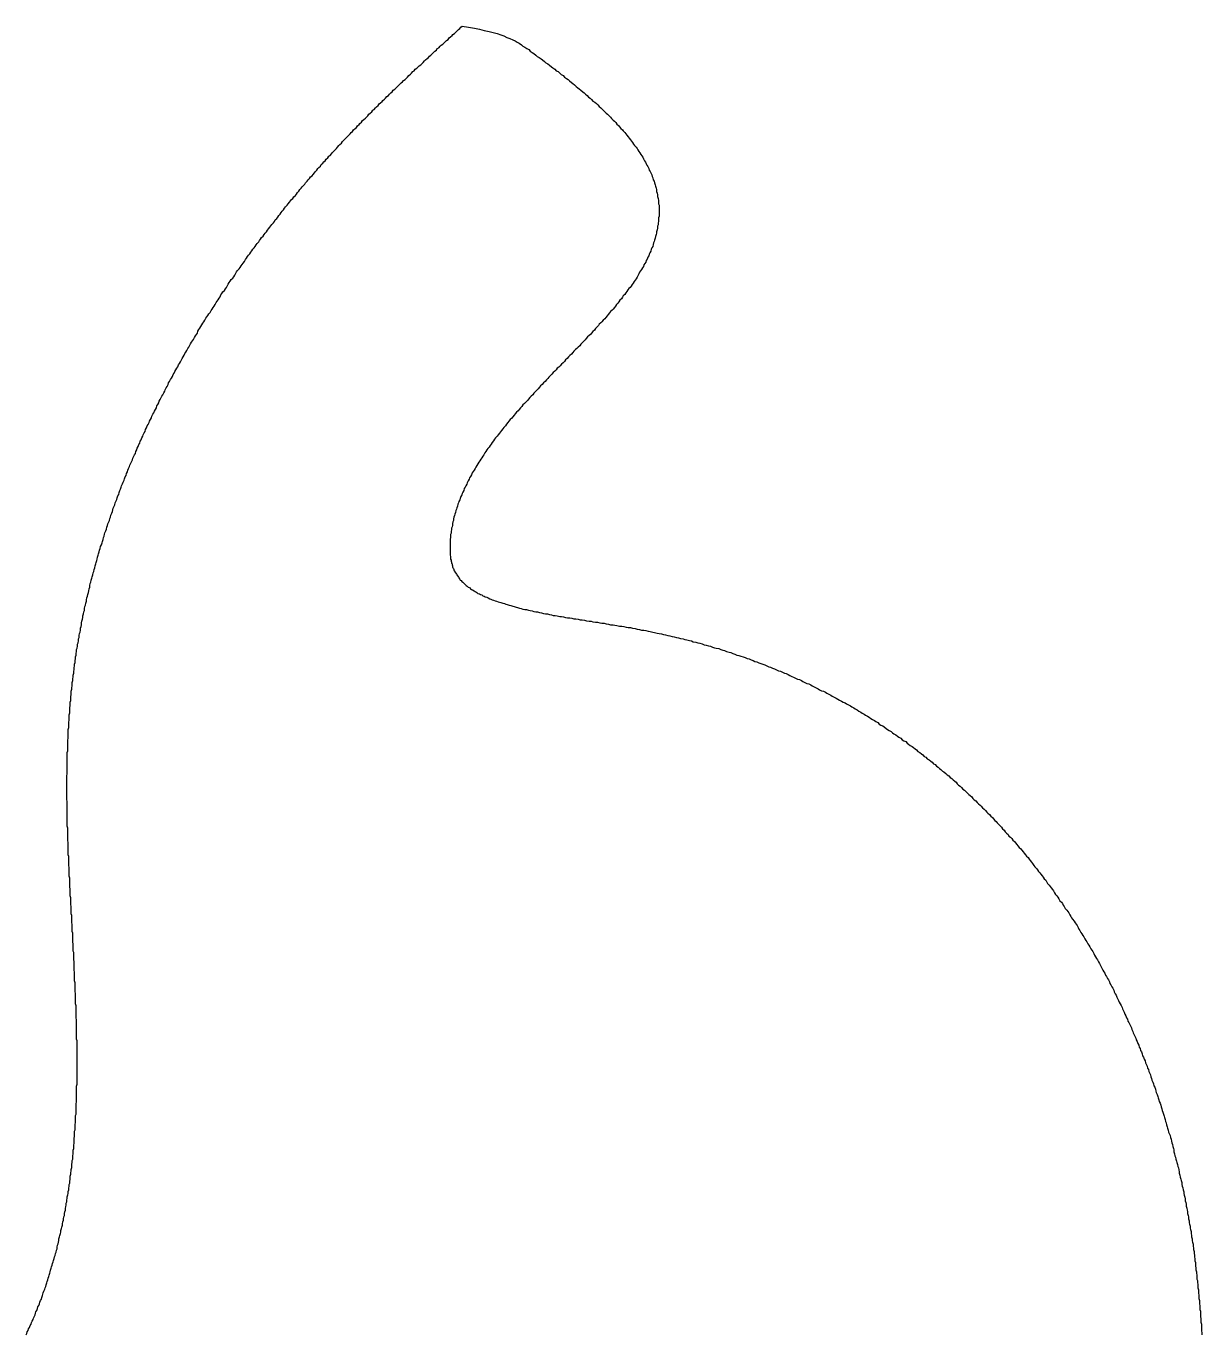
# Model space of a CAD drawing. Header units: millimetres. Extents: x 289 to 9778, y -894 to 6380.
# Drawn here: x 7159.92 to 7183.94, y 491.31 to 518.05 of the extents above; entities that cross this region are included whole.
import ezdxf

# ---------------------------------------------------------------- set-up
doc = ezdxf.new("R2010")
doc.units = ezdxf.units.MM

msp = doc.modelspace()

# ---------------------------------------------------------------- linework, layer by layer
msp.add_polyline3d([(7159.92, 491.308, 0), (7159.93, 491.338, 0), (7159.94, 491.368, 0), (7159.96, 491.398, 0), (7159.97, 491.428, 0), (7159.99, 491.458, 0), (7160, 491.498, 0), (7160.02, 491.528, 0), (7160.03, 491.558, 0), (7160.04, 491.588, 0), (7160.06, 491.618, 0), (7160.07, 491.648, 0), (7160.09, 491.688, 0), (7160.1, 491.718, 0), (7160.11, 491.748, 0), (7160.12, 491.778, 0), (7160.14, 491.808, 0), (7160.15, 491.848, 0), (7160.16, 491.878, 0), (7160.18, 491.908, 0), (7160.19, 491.938, 0), (7160.2, 491.978, 0), (7160.21, 492.008, 0), (7160.23, 492.038, 0), (7160.24, 492.068, 0), (7160.25, 492.108, 0), (7160.26, 492.138, 0), (7160.27, 492.168, 0), (7160.28, 492.198, 0), (7160.3, 492.238, 0), (7160.31, 492.268, 0), (7160.32, 492.298, 0), (7160.33, 492.328, 0), (7160.34, 492.368, 0), (7160.35, 492.398, 0), (7160.36, 492.428, 0), (7160.37, 492.468, 0), (7160.38, 492.498, 0), (7160.39, 492.528, 0), (7160.4, 492.568, 0), (7160.41, 492.598, 0), (7160.42, 492.628, 0), (7160.43, 492.668, 0), (7160.44, 492.698, 0), (7160.45, 492.728, 0), (7160.46, 492.768, 0), (7160.47, 492.798, 0), (7160.48, 492.828, 0), (7160.49, 492.868, 0), (7160.5, 492.898, 0), (7160.51, 492.928, 0), (7160.52, 492.968, 0), (7160.53, 492.998, 0), (7160.54, 493.038, 0), (7160.55, 493.068, 0), (7160.55, 493.098, 0), (7160.56, 493.138, 0), (7160.57, 493.168, 0), (7160.58, 493.198, 0), (7160.59, 493.238, 0), (7160.59, 493.268, 0), (7160.6, 493.308, 0), (7160.61, 493.338, 0), (7160.62, 493.378, 0), (7160.63, 493.408, 0), (7160.63, 493.438, 0), (7160.64, 493.478, 0), (7160.65, 493.508, 0), (7160.66, 493.548, 0), (7160.66, 493.578, 0), (7160.67, 493.618, 0), (7160.68, 493.648, 0), (7160.68, 493.678, 0), (7160.69, 493.718, 0), (7160.7, 493.748, 0), (7160.7, 493.788, 0), (7160.71, 493.818, 0), (7160.72, 493.858, 0), (7160.72, 493.888, 0), (7160.73, 493.928, 0), (7160.74, 493.958, 0), (7160.74, 493.998, 0), (7160.75, 494.028, 0), (7160.75, 494.058, 0), (7160.76, 494.098, 0), (7160.76, 494.128, 0), (7160.77, 494.168, 0), (7160.78, 494.198, 0), (7160.78, 494.238, 0), (7160.79, 494.268, 0), (7160.79, 494.308, 0), (7160.8, 494.338, 0), (7160.8, 494.378, 0), (7160.81, 494.408, 0), (7160.81, 494.448, 0), (7160.82, 494.478, 0), (7160.82, 494.518, 0), (7160.82, 494.548, 0), (7160.83, 494.588, 0), (7160.83, 494.618, 0), (7160.84, 494.658, 0), (7160.84, 494.688, 0), (7160.85, 494.728, 0), (7160.85, 494.758, 0), (7160.85, 494.798, 0), (7160.86, 494.828, 0), (7160.86, 494.868, 0), (7160.87, 494.898, 0), (7160.87, 494.938, 0), (7160.87, 494.968, 0), (7160.88, 495.008, 0), (7160.88, 495.038, 0), (7160.88, 495.078, 0), (7160.89, 495.118, 0), (7160.89, 495.148, 0), (7160.89, 495.188, 0), (7160.9, 495.218, 0), (7160.9, 495.258, 0), (7160.9, 495.288, 0), (7160.9, 495.328, 0), (7160.91, 495.358, 0), (7160.91, 495.398, 0), (7160.91, 495.428, 0), (7160.91, 495.468, 0), (7160.92, 495.498, 0), (7160.92, 495.538, 0), (7160.92, 495.568, 0), (7160.92, 495.608, 0), (7160.93, 495.648, 0), (7160.93, 495.678, 0), (7160.93, 495.718, 0), (7160.93, 495.748, 0), (7160.93, 495.788, 0), (7160.94, 495.818, 0), (7160.94, 495.858, 0), (7160.94, 495.888, 0), (7160.94, 495.928, 0), (7160.94, 495.958, 0), (7160.94, 495.998, 0), (7160.94, 496.028, 0), (7160.95, 496.068, 0), (7160.95, 496.108, 0), (7160.95, 496.138, 0), (7160.95, 496.178, 0), (7160.95, 496.208, 0), (7160.95, 496.248, 0), (7160.95, 496.278, 0), (7160.95, 496.318, 0), (7160.95, 496.348, 0), (7160.95, 496.388, 0), (7160.96, 496.428, 0), (7160.96, 496.458, 0), (7160.96, 496.498, 0), (7160.96, 496.528, 0), (7160.96, 496.568, 0), (7160.96, 496.598, 0), (7160.96, 496.638, 0), (7160.96, 496.668, 0), (7160.96, 496.708, 0), (7160.96, 496.748, 0), (7160.96, 496.778, 0), (7160.96, 496.818, 0), (7160.96, 496.848, 0), (7160.96, 496.888, 0), (7160.96, 496.918, 0), (7160.96, 496.958, 0), (7160.96, 496.998, 0), (7160.96, 497.028, 0), (7160.96, 497.068, 0), (7160.96, 497.098, 0), (7160.96, 497.138, 0), (7160.96, 497.168, 0), (7160.96, 497.208, 0), (7160.96, 497.248, 0), (7160.96, 497.278, 0), (7160.96, 497.318, 0), (7160.95, 497.348, 0), (7160.95, 497.388, 0), (7160.95, 497.418, 0), (7160.95, 497.458, 0), (7160.95, 497.498, 0), (7160.95, 497.528, 0), (7160.95, 497.568, 0), (7160.95, 497.598, 0), (7160.95, 497.638, 0), (7160.95, 497.678, 0), (7160.95, 497.708, 0), (7160.95, 497.748, 0), (7160.94, 497.778, 0), (7160.94, 497.818, 0), (7160.94, 497.858, 0), (7160.94, 497.888, 0), (7160.94, 497.928, 0), (7160.94, 497.958, 0), (7160.94, 497.998, 0), (7160.94, 498.028, 0), (7160.93, 498.068, 0), (7160.93, 498.108, 0), (7160.93, 498.138, 0), (7160.93, 498.178, 0), (7160.93, 498.208, 0), (7160.93, 498.248, 0), (7160.93, 498.288, 0), (7160.92, 498.318, 0), (7160.92, 498.358, 0), (7160.92, 498.388, 0), (7160.92, 498.428, 0), (7160.92, 498.468, 0), (7160.92, 498.498, 0), (7160.91, 498.538, 0), (7160.91, 498.578, 0), (7160.91, 498.608, 0), (7160.91, 498.648, 0), (7160.91, 498.678, 0), (7160.91, 498.718, 0), (7160.9, 498.758, 0), (7160.9, 498.788, 0), (7160.9, 498.828, 0), (7160.9, 498.858, 0), (7160.9, 498.898, 0), (7160.9, 498.938, 0), (7160.89, 498.968, 0), (7160.89, 499.008, 0), (7160.89, 499.038, 0), (7160.89, 499.078, 0), (7160.89, 499.118, 0), (7160.88, 499.148, 0), (7160.88, 499.188, 0), (7160.88, 499.228, 0), (7160.88, 499.258, 0), (7160.88, 499.298, 0), (7160.87, 499.328, 0), (7160.87, 499.368, 0), (7160.87, 499.408, 0), (7160.87, 499.438, 0), (7160.87, 499.478, 0), (7160.87, 499.518, 0), (7160.86, 499.548, 0), (7160.86, 499.588, 0), (7160.86, 499.618, 0), (7160.86, 499.658, 0), (7160.86, 499.698, 0), (7160.85, 499.728, 0), (7160.85, 499.768, 0), (7160.85, 499.808, 0), (7160.85, 499.838, 0), (7160.85, 499.878, 0), (7160.84, 499.908, 0), (7160.84, 499.948, 0), (7160.84, 499.988, 0), (7160.84, 500.018, 0), (7160.84, 500.058, 0), (7160.83, 500.098, 0), (7160.83, 500.128, 0), (7160.83, 500.168, 0), (7160.83, 500.208, 0), (7160.83, 500.238, 0), (7160.82, 500.278, 0), (7160.82, 500.308, 0), (7160.82, 500.348, 0), (7160.82, 500.388, 0), (7160.82, 500.418, 0), (7160.81, 500.458, 0), (7160.81, 500.498, 0), (7160.81, 500.528, 0), (7160.81, 500.568, 0), (7160.81, 500.608, 0), (7160.81, 500.638, 0), (7160.8, 500.678, 0), (7160.8, 500.718, 0), (7160.8, 500.748, 0), (7160.8, 500.788, 0), (7160.8, 500.818, 0), (7160.8, 500.858, 0), (7160.79, 500.898, 0), (7160.79, 500.928, 0), (7160.79, 500.968, 0), (7160.79, 501.008, 0), (7160.79, 501.038, 0), (7160.79, 501.078, 0), (7160.78, 501.118, 0), (7160.78, 501.148, 0), (7160.78, 501.188, 0), (7160.78, 501.228, 0), (7160.78, 501.258, 0), (7160.78, 501.298, 0), (7160.78, 501.338, 0), (7160.78, 501.368, 0), (7160.77, 501.408, 0), (7160.77, 501.448, 0), (7160.77, 501.478, 0), (7160.77, 501.518, 0), (7160.77, 501.558, 0), (7160.77, 501.588, 0), (7160.77, 501.628, 0), (7160.77, 501.658, 0), (7160.76, 501.698, 0), (7160.76, 501.738, 0), (7160.76, 501.768, 0), (7160.76, 501.808, 0), (7160.76, 501.848, 0), (7160.76, 501.878, 0), (7160.76, 501.918, 0), (7160.76, 501.958, 0), (7160.76, 501.988, 0), (7160.76, 502.028, 0), (7160.76, 502.068, 0), (7160.76, 502.098, 0), (7160.76, 502.138, 0), (7160.76, 502.178, 0), (7160.76, 502.208, 0), (7160.75, 502.248, 0), (7160.75, 502.288, 0), (7160.75, 502.318, 0), (7160.75, 502.358, 0), (7160.75, 502.398, 0), (7160.75, 502.428, 0), (7160.75, 502.468, 0), (7160.75, 502.508, 0), (7160.75, 502.538, 0), (7160.75, 502.578, 0), (7160.75, 502.618, 0), (7160.75, 502.648, 0), (7160.75, 502.688, 0), (7160.75, 502.728, 0), (7160.76, 502.768, 0), (7160.76, 502.798, 0), (7160.76, 502.838, 0), (7160.76, 502.878, 0), (7160.76, 502.908, 0), (7160.76, 502.948, 0), (7160.76, 502.988, 0), (7160.76, 503.018, 0), (7160.76, 503.058, 0), (7160.76, 503.098, 0), (7160.76, 503.128, 0), (7160.76, 503.168, 0), (7160.76, 503.208, 0), (7160.77, 503.238, 0), (7160.77, 503.278, 0), (7160.77, 503.318, 0), (7160.77, 503.348, 0), (7160.77, 503.388, 0), (7160.77, 503.428, 0), (7160.77, 503.458, 0), (7160.78, 503.498, 0), (7160.78, 503.538, 0), (7160.78, 503.568, 0), (7160.78, 503.608, 0), (7160.78, 503.648, 0), (7160.78, 503.678, 0), (7160.79, 503.718, 0), (7160.79, 503.758, 0), (7160.79, 503.798, 0), (7160.79, 503.828, 0), (7160.8, 503.868, 0), (7160.8, 503.908, 0), (7160.8, 503.938, 0), (7160.8, 503.978, 0), (7160.81, 504.018, 0), (7160.81, 504.048, 0), (7160.81, 504.088, 0), (7160.81, 504.128, 0), (7160.82, 504.158, 0), (7160.82, 504.198, 0), (7160.82, 504.238, 0), (7160.83, 504.268, 0), (7160.83, 504.308, 0), (7160.83, 504.348, 0), (7160.84, 504.388, 0), (7160.84, 504.418, 0), (7160.84, 504.458, 0), (7160.85, 504.498, 0), (7160.85, 504.528, 0), (7160.86, 504.568, 0), (7160.86, 504.608, 0), (7160.86, 504.638, 0), (7160.87, 504.678, 0), (7160.87, 504.718, 0), (7160.88, 504.748, 0), (7160.88, 504.788, 0), (7160.89, 504.828, 0), (7160.89, 504.868, 0), (7160.9, 504.898, 0), (7160.9, 504.938, 0), (7160.91, 504.978, 0), (7160.91, 505.008, 0), (7160.92, 505.048, 0), (7160.92, 505.088, 0), (7160.93, 505.118, 0), (7160.93, 505.158, 0), (7160.94, 505.198, 0), (7160.94, 505.228, 0), (7160.95, 505.268, 0), (7160.95, 505.308, 0), (7160.96, 505.338, 0), (7160.97, 505.378, 0), (7160.97, 505.418, 0), (7160.98, 505.448, 0), (7160.99, 505.488, 0), (7160.99, 505.528, 0), (7161, 505.558, 0), (7161, 505.598, 0), (7161.01, 505.638, 0), (7161.02, 505.668, 0), (7161.03, 505.708, 0), (7161.03, 505.748, 0), (7161.04, 505.778, 0), (7161.05, 505.818, 0), (7161.05, 505.858, 0), (7161.06, 505.888, 0), (7161.07, 505.928, 0), (7161.08, 505.968, 0), (7161.08, 505.998, 0), (7161.09, 506.038, 0), (7161.1, 506.078, 0), (7161.11, 506.108, 0), (7161.11, 506.148, 0), (7161.12, 506.188, 0), (7161.13, 506.218, 0), (7161.14, 506.258, 0), (7161.15, 506.298, 0), (7161.15, 506.328, 0), (7161.16, 506.368, 0), (7161.17, 506.398, 0), (7161.18, 506.438, 0), (7161.19, 506.478, 0), (7161.2, 506.508, 0), (7161.21, 506.548, 0), (7161.22, 506.588, 0), (7161.22, 506.618, 0), (7161.23, 506.658, 0), (7161.24, 506.688, 0), (7161.25, 506.728, 0), (7161.26, 506.768, 0), (7161.27, 506.798, 0), (7161.28, 506.838, 0), (7161.29, 506.878, 0), (7161.3, 506.908, 0), (7161.31, 506.948, 0), (7161.32, 506.978, 0), (7161.33, 507.018, 0), (7161.34, 507.058, 0), (7161.35, 507.088, 0), (7161.36, 507.128, 0), (7161.37, 507.158, 0), (7161.38, 507.198, 0), (7161.39, 507.238, 0), (7161.4, 507.268, 0), (7161.41, 507.308, 0), (7161.42, 507.338, 0), (7161.43, 507.378, 0), (7161.44, 507.418, 0), (7161.46, 507.448, 0), (7161.47, 507.488, 0), (7161.48, 507.518, 0), (7161.49, 507.558, 0), (7161.5, 507.598, 0), (7161.51, 507.628, 0), (7161.52, 507.668, 0), (7161.53, 507.698, 0), (7161.55, 507.738, 0), (7161.56, 507.768, 0), (7161.57, 507.808, 0), (7161.58, 507.848, 0), (7161.59, 507.878, 0), (7161.61, 507.918, 0), (7161.62, 507.948, 0), (7161.63, 507.988, 0), (7161.64, 508.018, 0), (7161.65, 508.058, 0), (7161.67, 508.098, 0), (7161.68, 508.128, 0), (7161.69, 508.168, 0), (7161.7, 508.198, 0), (7161.72, 508.238, 0), (7161.73, 508.268, 0), (7161.74, 508.308, 0), (7161.75, 508.338, 0), (7161.77, 508.378, 0), (7161.78, 508.408, 0), (7161.79, 508.448, 0), (7161.81, 508.478, 0), (7161.82, 508.518, 0), (7161.83, 508.558, 0), (7161.85, 508.588, 0), (7161.86, 508.628, 0), (7161.87, 508.658, 0), (7161.89, 508.698, 0), (7161.9, 508.728, 0), (7161.92, 508.768, 0), (7161.93, 508.798, 0), (7161.94, 508.838, 0), (7161.96, 508.868, 0), (7161.97, 508.908, 0), (7161.99, 508.938, 0), (7162, 508.978, 0), (7162.01, 509.008, 0), (7162.03, 509.048, 0), (7162.04, 509.078, 0), (7162.06, 509.118, 0), (7162.07, 509.148, 0), (7162.09, 509.188, 0), (7162.1, 509.218, 0), (7162.12, 509.258, 0), (7162.13, 509.288, 0), (7162.15, 509.318, 0), (7162.16, 509.358, 0), (7162.18, 509.388, 0), (7162.19, 509.428, 0), (7162.21, 509.458, 0), (7162.22, 509.498, 0), (7162.24, 509.528, 0), (7162.25, 509.568, 0), (7162.27, 509.598, 0), (7162.28, 509.638, 0), (7162.3, 509.668, 0), (7162.31, 509.698, 0), (7162.33, 509.738, 0), (7162.35, 509.768, 0), (7162.36, 509.808, 0), (7162.38, 509.838, 0), (7162.39, 509.878, 0), (7162.41, 509.908, 0), (7162.43, 509.948, 0), (7162.44, 509.978, 0), (7162.46, 510.008, 0), (7162.48, 510.048, 0), (7162.49, 510.078, 0), (7162.51, 510.118, 0), (7162.53, 510.148, 0), (7162.54, 510.178, 0), (7162.56, 510.218, 0), (7162.58, 510.248, 0), (7162.59, 510.288, 0), (7162.61, 510.318, 0), (7162.63, 510.348, 0), (7162.64, 510.388, 0), (7162.66, 510.418, 0), (7162.68, 510.458, 0), (7162.69, 510.488, 0), (7162.71, 510.518, 0), (7162.73, 510.558, 0), (7162.75, 510.588, 0), (7162.76, 510.618, 0), (7162.78, 510.658, 0), (7162.8, 510.688, 0), (7162.82, 510.728, 0), (7162.83, 510.758, 0), (7162.85, 510.788, 0), (7162.87, 510.828, 0), (7162.89, 510.858, 0), (7162.91, 510.888, 0), (7162.92, 510.928, 0), (7162.94, 510.958, 0), (7162.96, 510.988, 0), (7162.98, 511.028, 0), (7163, 511.058, 0), (7163.02, 511.088, 0), (7163.03, 511.128, 0), (7163.05, 511.158, 0), (7163.07, 511.188, 0), (7163.09, 511.228, 0), (7163.11, 511.258, 0), (7163.13, 511.288, 0), (7163.15, 511.328, 0), (7163.16, 511.358, 0), (7163.18, 511.388, 0), (7163.2, 511.418, 0), (7163.22, 511.458, 0), (7163.24, 511.488, 0), (7163.26, 511.518, 0), (7163.28, 511.558, 0), (7163.3, 511.588, 0), (7163.32, 511.618, 0), (7163.34, 511.648, 0), (7163.36, 511.688, 0), (7163.38, 511.718, 0), (7163.4, 511.748, 0), (7163.42, 511.778, 0), (7163.43, 511.818, 0), (7163.45, 511.848, 0), (7163.47, 511.878, 0), (7163.49, 511.908, 0), (7163.51, 511.948, 0), (7163.53, 511.978, 0), (7163.55, 512.008, 0), (7163.57, 512.038, 0), (7163.59, 512.078, 0), (7163.61, 512.108, 0), (7163.63, 512.138, 0), (7163.65, 512.168, 0), (7163.68, 512.198, 0), (7163.7, 512.238, 0), (7163.72, 512.268, 0), (7163.74, 512.298, 0), (7163.76, 512.328, 0), (7163.78, 512.358, 0), (7163.8, 512.398, 0), (7163.82, 512.428, 0), (7163.84, 512.458, 0), (7163.86, 512.488, 0), (7163.88, 512.518, 0), (7163.9, 512.558, 0), (7163.92, 512.588, 0), (7163.94, 512.618, 0), (7163.97, 512.648, 0), (7163.99, 512.678, 0), (7164.01, 512.708, 0), (7164.03, 512.748, 0), (7164.05, 512.778, 0), (7164.07, 512.808, 0), (7164.09, 512.838, 0), (7164.11, 512.868, 0), (7164.14, 512.898, 0), (7164.16, 512.928, 0), (7164.18, 512.958, 0), (7164.2, 512.998, 0), (7164.22, 513.028, 0), (7164.24, 513.058, 0), (7164.27, 513.088, 0), (7164.29, 513.118, 0), (7164.31, 513.148, 0), (7164.33, 513.178, 0), (7164.35, 513.208, 0), (7164.38, 513.238, 0), (7164.4, 513.278, 0), (7164.42, 513.308, 0), (7164.44, 513.338, 0), (7164.46, 513.368, 0), (7164.49, 513.398, 0), (7164.51, 513.428, 0), (7164.53, 513.458, 0), (7164.55, 513.488, 0), (7164.58, 513.518, 0), (7164.6, 513.548, 0), (7164.62, 513.578, 0), (7164.64, 513.608, 0), (7164.67, 513.638, 0), (7164.69, 513.668, 0), (7164.71, 513.698, 0), (7164.73, 513.728, 0), (7164.76, 513.758, 0), (7164.78, 513.788, 0), (7164.8, 513.818, 0), (7164.83, 513.848, 0), (7164.85, 513.878, 0), (7164.87, 513.908, 0), (7164.9, 513.938, 0), (7164.92, 513.968, 0), (7164.94, 513.998, 0), (7164.97, 514.028, 0), (7164.99, 514.058, 0), (7165.01, 514.088, 0), (7165.04, 514.118, 0), (7165.06, 514.148, 0), (7165.08, 514.178, 0), (7165.11, 514.208, 0), (7165.13, 514.238, 0), (7165.15, 514.268, 0), (7165.18, 514.298, 0), (7165.2, 514.328, 0), (7165.22, 514.358, 0), (7165.25, 514.388, 0), (7165.27, 514.418, 0), (7165.3, 514.448, 0), (7165.32, 514.478, 0), (7165.34, 514.508, 0), (7165.37, 514.528, 0), (7165.39, 514.558, 0), (7165.42, 514.588, 0), (7165.44, 514.618, 0), (7165.46, 514.648, 0), (7165.49, 514.678, 0), (7165.51, 514.708, 0), (7165.54, 514.738, 0), (7165.56, 514.768, 0), (7165.58, 514.788, 0), (7165.61, 514.818, 0), (7165.63, 514.848, 0), (7165.66, 514.878, 0), (7165.68, 514.908, 0), (7165.71, 514.938, 0), (7165.73, 514.968, 0), (7165.76, 514.988, 0), (7165.78, 515.018, 0), (7165.81, 515.048, 0), (7165.83, 515.078, 0), (7165.86, 515.108, 0), (7165.88, 515.138, 0), (7165.9, 515.158, 0), (7165.93, 515.188, 0), (7165.95, 515.218, 0), (7165.98, 515.248, 0), (7166, 515.278, 0), (7166.03, 515.298, 0), (7166.05, 515.328, 0), (7166.08, 515.358, 0), (7166.1, 515.388, 0), (7166.13, 515.408, 0), (7166.16, 515.438, 0), (7166.18, 515.468, 0), (7166.21, 515.498, 0), (7166.23, 515.518, 0), (7166.26, 515.548, 0), (7166.28, 515.578, 0), (7166.31, 515.608, 0), (7166.33, 515.628, 0), (7166.36, 515.658, 0), (7166.38, 515.688, 0), (7166.41, 515.718, 0), (7166.43, 515.738, 0), (7166.46, 515.768, 0), (7166.49, 515.798, 0), (7166.51, 515.818, 0), (7166.54, 515.848, 0), (7166.56, 515.878, 0), (7166.59, 515.898, 0), (7166.61, 515.928, 0), (7166.64, 515.958, 0), (7166.67, 515.978, 0), (7166.69, 516.008, 0), (7166.72, 516.038, 0), (7166.74, 516.058, 0), (7166.77, 516.088, 0), (7166.79, 516.118, 0), (7166.82, 516.138, 0), (7166.85, 516.168, 0), (7166.87, 516.188, 0), (7166.9, 516.218, 0), (7166.92, 516.248, 0), (7166.95, 516.268, 0), (7166.98, 516.298, 0), (7167, 516.328, 0), (7167.03, 516.348, 0), (7167.06, 516.378, 0), (7167.08, 516.398, 0), (7167.11, 516.428, 0), (7167.13, 516.458, 0), (7167.16, 516.478, 0), (7167.19, 516.508, 0), (7167.21, 516.528, 0), (7167.24, 516.558, 0), (7167.26, 516.578, 0), (7167.29, 516.608, 0), (7167.32, 516.628, 0), (7167.34, 516.658, 0), (7167.37, 516.688, 0), (7167.4, 516.708, 0), (7167.42, 516.738, 0), (7167.45, 516.758, 0), (7167.48, 516.788, 0), (7167.5, 516.808, 0), (7167.53, 516.838, 0), (7167.55, 516.858, 0), (7167.58, 516.888, 0), (7167.61, 516.908, 0), (7167.63, 516.938, 0), (7167.66, 516.958, 0), (7167.69, 516.988, 0), (7167.71, 517.008, 0), (7167.74, 517.038, 0), (7167.77, 517.068, 0), (7167.79, 517.088, 0), (7167.82, 517.118, 0), (7167.85, 517.138, 0), (7167.87, 517.168, 0), (7167.9, 517.188, 0), (7167.93, 517.218, 0), (7167.95, 517.238, 0), (7167.98, 517.258, 0), (7168.01, 517.288, 0), (7168.03, 517.308, 0), (7168.06, 517.338, 0), (7168.08, 517.358, 0), (7168.11, 517.388, 0), (7168.14, 517.408, 0), (7168.16, 517.438, 0), (7168.19, 517.458, 0), (7168.22, 517.488, 0), (7168.24, 517.508, 0), (7168.27, 517.538, 0), (7168.3, 517.558, 0), (7168.32, 517.588, 0), (7168.35, 517.608, 0), (7168.38, 517.638, 0), (7168.4, 517.658, 0), (7168.43, 517.678, 0), (7168.46, 517.708, 0), (7168.48, 517.728, 0), (7168.51, 517.758, 0), (7168.54, 517.778, 0), (7168.56, 517.808, 0), (7168.59, 517.828, 0), (7168.62, 517.858, 0), (7168.64, 517.878, 0), (7168.67, 517.898, 0), (7168.7, 517.928, 0), (7168.72, 517.948, 0), (7168.75, 517.978, 0), (7168.78, 517.998, 0), (7168.8, 518.028, 0), (7168.83, 518.048, 0), (7168.96, 518.028, 0), (7169.08, 518.008, 0), (7169.18, 517.988, 0), (7169.28, 517.958, 0), (7169.38, 517.938, 0), (7169.46, 517.918, 0), (7169.54, 517.898, 0), (7169.62, 517.868, 0), (7169.68, 517.848, 0), (7169.74, 517.818, 0), (7169.8, 517.798, 0), (7169.86, 517.768, 0), (7169.91, 517.748, 0), (7169.95, 517.718, 0), (7169.99, 517.698, 0), (7170.04, 517.668, 0), (7170.07, 517.638, 0), (7170.11, 517.618, 0), (7170.15, 517.588, 0), (7170.19, 517.568, 0), (7170.22, 517.538, 0), (7170.26, 517.508, 0), (7170.29, 517.488, 0), (7170.33, 517.458, 0), (7170.36, 517.428, 0), (7170.4, 517.408, 0), (7170.44, 517.378, 0), (7170.47, 517.358, 0), (7170.51, 517.328, 0), (7170.54, 517.298, 0), (7170.58, 517.278, 0), (7170.61, 517.248, 0), (7170.65, 517.218, 0), (7170.68, 517.198, 0), (7170.72, 517.168, 0), (7170.75, 517.138, 0), (7170.79, 517.118, 0), (7170.82, 517.088, 0), (7170.85, 517.058, 0), (7170.89, 517.038, 0), (7170.92, 517.008, 0), (7170.96, 516.978, 0), (7170.99, 516.958, 0), (7171.02, 516.928, 0), (7171.06, 516.898, 0), (7171.09, 516.878, 0), (7171.12, 516.848, 0), (7171.16, 516.818, 0), (7171.19, 516.788, 0), (7171.22, 516.768, 0), (7171.25, 516.738, 0), (7171.29, 516.708, 0), (7171.32, 516.688, 0), (7171.35, 516.658, 0), (7171.38, 516.628, 0), (7171.41, 516.598, 0), (7171.44, 516.578, 0), (7171.47, 516.548, 0), (7171.5, 516.518, 0), (7171.54, 516.498, 0), (7171.57, 516.468, 0), (7171.6, 516.438, 0), (7171.63, 516.408, 0), (7171.66, 516.378, 0), (7171.68, 516.358, 0), (7171.71, 516.328, 0), (7171.74, 516.298, 0), (7171.77, 516.268, 0), (7171.8, 516.248, 0), (7171.83, 516.218, 0), (7171.86, 516.188, 0), (7171.88, 516.158, 0), (7171.91, 516.128, 0), (7171.94, 516.108, 0), (7171.97, 516.078, 0), (7171.99, 516.048, 0), (7172.02, 516.018, 0), (7172.04, 515.988, 0), (7172.07, 515.958, 0), (7172.1, 515.928, 0), (7172.12, 515.908, 0), (7172.15, 515.878, 0), (7172.17, 515.848, 0), (7172.19, 515.818, 0), (7172.22, 515.788, 0), (7172.24, 515.758, 0), (7172.27, 515.728, 0), (7172.29, 515.698, 0), (7172.31, 515.668, 0), (7172.33, 515.638, 0), (7172.35, 515.608, 0), (7172.38, 515.578, 0), (7172.4, 515.548, 0), (7172.42, 515.518, 0), (7172.44, 515.488, 0), (7172.46, 515.458, 0), (7172.48, 515.428, 0), (7172.5, 515.398, 0), (7172.52, 515.368, 0), (7172.53, 515.338, 0), (7172.55, 515.298, 0), (7172.57, 515.268, 0), (7172.59, 515.238, 0), (7172.6, 515.208, 0), (7172.62, 515.178, 0), (7172.64, 515.138, 0), (7172.65, 515.108, 0), (7172.67, 515.078, 0), (7172.68, 515.048, 0), (7172.7, 515.008, 0), (7172.71, 514.978, 0), (7172.72, 514.948, 0), (7172.73, 514.908, 0), (7172.75, 514.878, 0), (7172.76, 514.848, 0), (7172.77, 514.808, 0), (7172.78, 514.778, 0), (7172.79, 514.738, 0), (7172.8, 514.708, 0), (7172.8, 514.668, 0), (7172.81, 514.638, 0), (7172.82, 514.598, 0), (7172.82, 514.568, 0), (7172.83, 514.528, 0), (7172.84, 514.488, 0), (7172.84, 514.458, 0), (7172.84, 514.418, 0), (7172.85, 514.388, 0), (7172.85, 514.348, 0), (7172.85, 514.308, 0), (7172.85, 514.278, 0), (7172.85, 514.238, 0), (7172.85, 514.208, 0), (7172.85, 514.168, 0), (7172.84, 514.128, 0), (7172.84, 514.098, 0), (7172.84, 514.058, 0), (7172.83, 514.028, 0), (7172.83, 513.988, 0), (7172.82, 513.958, 0), (7172.82, 513.918, 0), (7172.81, 513.888, 0), (7172.8, 513.848, 0), (7172.8, 513.818, 0), (7172.79, 513.788, 0), (7172.78, 513.748, 0), (7172.77, 513.718, 0), (7172.76, 513.678, 0), (7172.75, 513.648, 0), (7172.74, 513.618, 0), (7172.73, 513.588, 0), (7172.72, 513.548, 0), (7172.7, 513.518, 0), (7172.69, 513.488, 0), (7172.68, 513.448, 0), (7172.66, 513.418, 0), (7172.65, 513.388, 0), (7172.64, 513.358, 0), (7172.62, 513.328, 0), (7172.61, 513.288, 0), (7172.59, 513.258, 0), (7172.58, 513.228, 0), (7172.56, 513.198, 0), (7172.54, 513.168, 0), (7172.53, 513.138, 0), (7172.51, 513.108, 0), (7172.49, 513.078, 0), (7172.47, 513.048, 0), (7172.45, 513.018, 0), (7172.44, 512.988, 0), (7172.42, 512.948, 0), (7172.4, 512.918, 0), (7172.38, 512.888, 0), (7172.36, 512.858, 0), (7172.34, 512.828, 0), (7172.32, 512.798, 0), (7172.3, 512.768, 0), (7172.28, 512.738, 0), (7172.26, 512.708, 0), (7172.23, 512.688, 0), (7172.21, 512.658, 0), (7172.19, 512.628, 0), (7172.17, 512.598, 0), (7172.15, 512.568, 0), (7172.12, 512.538, 0), (7172.1, 512.508, 0), (7172.08, 512.478, 0), (7172.05, 512.448, 0), (7172.03, 512.418, 0), (7172.01, 512.388, 0), (7171.98, 512.358, 0), (7171.96, 512.328, 0), (7171.94, 512.298, 0), (7171.91, 512.268, 0), (7171.89, 512.248, 0), (7171.86, 512.218, 0), (7171.84, 512.188, 0), (7171.81, 512.158, 0), (7171.79, 512.128, 0), (7171.76, 512.098, 0), (7171.74, 512.068, 0), (7171.71, 512.038, 0), (7171.68, 512.008, 0), (7171.66, 511.988, 0), (7171.63, 511.958, 0), (7171.61, 511.928, 0), (7171.58, 511.898, 0), (7171.55, 511.868, 0), (7171.53, 511.838, 0), (7171.5, 511.808, 0), (7171.47, 511.778, 0), (7171.45, 511.748, 0), (7171.42, 511.728, 0), (7171.39, 511.698, 0), (7171.36, 511.668, 0), (7171.34, 511.638, 0), (7171.31, 511.608, 0), (7171.28, 511.578, 0), (7171.25, 511.548, 0), (7171.23, 511.518, 0), (7171.2, 511.488, 0), (7171.17, 511.458, 0), (7171.14, 511.438, 0), (7171.11, 511.408, 0), (7171.09, 511.378, 0), (7171.06, 511.348, 0), (7171.03, 511.318, 0), (7171, 511.288, 0), (7170.97, 511.258, 0), (7170.94, 511.228, 0), (7170.92, 511.198, 0), (7170.89, 511.168, 0), (7170.86, 511.138, 0), (7170.83, 511.108, 0), (7170.8, 511.078, 0), (7170.77, 511.058, 0), (7170.75, 511.028, 0), (7170.72, 510.998, 0), (7170.69, 510.968, 0), (7170.66, 510.938, 0), (7170.63, 510.908, 0), (7170.6, 510.878, 0), (7170.58, 510.848, 0), (7170.55, 510.818, 0), (7170.52, 510.788, 0), (7170.49, 510.758, 0), (7170.46, 510.728, 0), (7170.43, 510.698, 0), (7170.41, 510.668, 0), (7170.38, 510.638, 0), (7170.35, 510.608, 0), (7170.32, 510.578, 0), (7170.29, 510.548, 0), (7170.27, 510.518, 0), (7170.24, 510.488, 0), (7170.21, 510.458, 0), (7170.18, 510.428, 0), (7170.16, 510.398, 0), (7170.13, 510.368, 0), (7170.1, 510.338, 0), (7170.07, 510.308, 0), (7170.05, 510.278, 0), (7170.02, 510.248, 0), (7169.99, 510.218, 0), (7169.97, 510.188, 0), (7169.94, 510.158, 0), (7169.91, 510.128, 0), (7169.89, 510.098, 0), (7169.86, 510.068, 0), (7169.84, 510.038, 0), (7169.81, 510.008, 0), (7169.78, 509.978, 0), (7169.76, 509.948, 0), (7169.73, 509.918, 0), (7169.71, 509.878, 0), (7169.68, 509.848, 0), (7169.66, 509.818, 0), (7169.63, 509.788, 0), (7169.61, 509.758, 0), (7169.59, 509.728, 0), (7169.56, 509.698, 0), (7169.54, 509.668, 0), (7169.51, 509.638, 0), (7169.49, 509.608, 0), (7169.47, 509.578, 0), (7169.44, 509.538, 0), (7169.42, 509.508, 0), (7169.4, 509.478, 0), (7169.38, 509.448, 0), (7169.35, 509.418, 0), (7169.33, 509.388, 0), (7169.31, 509.358, 0), (7169.29, 509.328, 0), (7169.27, 509.288, 0), (7169.25, 509.258, 0), (7169.23, 509.228, 0), (7169.21, 509.198, 0), (7169.19, 509.168, 0), (7169.17, 509.138, 0), (7169.15, 509.108, 0), (7169.13, 509.068, 0), (7169.11, 509.038, 0), (7169.09, 509.008, 0), (7169.07, 508.978, 0), (7169.05, 508.948, 0), (7169.03, 508.918, 0), (7169.02, 508.878, 0), (7169, 508.848, 0), (7168.98, 508.818, 0), (7168.97, 508.788, 0), (7168.95, 508.758, 0), (7168.93, 508.718, 0), (7168.92, 508.688, 0), (7168.9, 508.658, 0), (7168.89, 508.628, 0), (7168.87, 508.598, 0), (7168.86, 508.558, 0), (7168.84, 508.528, 0), (7168.83, 508.498, 0), (7168.82, 508.468, 0), (7168.8, 508.438, 0), (7168.79, 508.398, 0), (7168.78, 508.368, 0), (7168.76, 508.338, 0), (7168.75, 508.308, 0), (7168.74, 508.278, 0), (7168.73, 508.238, 0), (7168.72, 508.208, 0), (7168.71, 508.178, 0), (7168.7, 508.148, 0), (7168.69, 508.108, 0), (7168.68, 508.078, 0), (7168.67, 508.048, 0), (7168.66, 508.018, 0), (7168.65, 507.978, 0), (7168.65, 507.948, 0), (7168.64, 507.918, 0), (7168.63, 507.888, 0), (7168.63, 507.848, 0), (7168.62, 507.818, 0), (7168.61, 507.788, 0), (7168.61, 507.758, 0), (7168.6, 507.728, 0), (7168.6, 507.688, 0), (7168.59, 507.658, 0), (7168.59, 507.628, 0), (7168.59, 507.598, 0), (7168.58, 507.568, 0), (7168.58, 507.538, 0), (7168.58, 507.508, 0), (7168.58, 507.478, 0), (7168.58, 507.448, 0), (7168.58, 507.418, 0), (7168.58, 507.388, 0), (7168.58, 507.368, 0), (7168.58, 507.338, 0), (7168.58, 507.308, 0), (7168.58, 507.288, 0), (7168.58, 507.258, 0), (7168.58, 507.238, 0), (7168.59, 507.208, 0), (7168.59, 507.188, 0), (7168.59, 507.158, 0), (7168.6, 507.138, 0), (7168.6, 507.118, 0), (7168.61, 507.098, 0), (7168.61, 507.078, 0), (7168.62, 507.058, 0), (7168.62, 507.038, 0), (7168.63, 507.018, 0), (7168.63, 506.998, 0), (7168.64, 506.978, 0), (7168.65, 506.968, 0), (7168.66, 506.948, 0), (7168.66, 506.928, 0), (7168.67, 506.918, 0), (7168.68, 506.898, 0), (7168.69, 506.878, 0), (7168.7, 506.868, 0), (7168.71, 506.848, 0), (7168.72, 506.838, 0), (7168.73, 506.818, 0), (7168.74, 506.808, 0), (7168.75, 506.788, 0), (7168.76, 506.778, 0), (7168.77, 506.758, 0), (7168.78, 506.748, 0), (7168.79, 506.728, 0), (7168.81, 506.718, 0), (7168.82, 506.698, 0), (7168.84, 506.688, 0), (7168.85, 506.678, 0), (7168.87, 506.658, 0), (7168.88, 506.648, 0), (7168.9, 506.628, 0), (7168.91, 506.618, 0), (7168.93, 506.608, 0), (7168.95, 506.588, 0), (7168.97, 506.578, 0), (7168.99, 506.568, 0), (7169, 506.548, 0), (7169.02, 506.538, 0), (7169.04, 506.528, 0), (7169.07, 506.508, 0), (7169.09, 506.498, 0), (7169.11, 506.488, 0), (7169.13, 506.478, 0), (7169.15, 506.458, 0), (7169.18, 506.448, 0), (7169.2, 506.438, 0), (7169.23, 506.428, 0), (7169.25, 506.408, 0), (7169.28, 506.398, 0), (7169.3, 506.388, 0), (7169.33, 506.378, 0), (7169.36, 506.368, 0), (7169.39, 506.348, 0), (7169.41, 506.338, 0), (7169.44, 506.328, 0), (7169.47, 506.318, 0), (7169.5, 506.308, 0), (7169.53, 506.298, 0), (7169.56, 506.288, 0), (7169.59, 506.278, 0), (7169.62, 506.268, 0), (7169.66, 506.258, 0), (7169.69, 506.248, 0), (7169.72, 506.238, 0), (7169.75, 506.228, 0), (7169.79, 506.218, 0), (7169.82, 506.208, 0), (7169.86, 506.198, 0), (7169.89, 506.188, 0), (7169.93, 506.178, 0), (7169.96, 506.168, 0), (7170, 506.158, 0), (7170.03, 506.148, 0), (7170.07, 506.138, 0), (7170.11, 506.128, 0), (7170.14, 506.128, 0), (7170.18, 506.118, 0), (7170.22, 506.108, 0), (7170.26, 506.098, 0), (7170.29, 506.088, 0), (7170.33, 506.078, 0), (7170.37, 506.078, 0), (7170.41, 506.068, 0), (7170.45, 506.058, 0), (7170.49, 506.048, 0), (7170.53, 506.038, 0), (7170.57, 506.038, 0), (7170.61, 506.028, 0), (7170.65, 506.018, 0), (7170.69, 506.008, 0), (7170.73, 506.008, 0), (7170.77, 505.998, 0), (7170.82, 505.988, 0), (7170.86, 505.988, 0), (7170.9, 505.978, 0), (7170.94, 505.968, 0), (7170.98, 505.958, 0), (7171.03, 505.958, 0), (7171.07, 505.948, 0), (7171.11, 505.938, 0), (7171.15, 505.938, 0), (7171.2, 505.928, 0), (7171.24, 505.918, 0), (7171.28, 505.918, 0), (7171.33, 505.908, 0), (7171.37, 505.898, 0), (7171.42, 505.888, 0), (7171.46, 505.888, 0), (7171.5, 505.878, 0), (7171.55, 505.868, 0), (7171.59, 505.868, 0), (7171.64, 505.858, 0), (7171.68, 505.848, 0), (7171.73, 505.848, 0), (7171.77, 505.838, 0), (7171.82, 505.828, 0), (7171.86, 505.818, 0), (7171.91, 505.818, 0), (7171.95, 505.808, 0), (7171.99, 505.798, 0), (7172.04, 505.788, 0), (7172.09, 505.788, 0), (7172.13, 505.778, 0), (7172.18, 505.768, 0), (7172.22, 505.758, 0), (7172.27, 505.758, 0), (7172.31, 505.748, 0), (7172.36, 505.738, 0), (7172.4, 505.728, 0), (7172.45, 505.718, 0), (7172.49, 505.708, 0), (7172.54, 505.708, 0), (7172.58, 505.698, 0), (7172.63, 505.688, 0), (7172.67, 505.678, 0), (7172.72, 505.668, 0), (7172.76, 505.658, 0), (7172.81, 505.648, 0), (7172.85, 505.638, 0), (7172.9, 505.628, 0), (7172.94, 505.618, 0), (7172.98, 505.608, 0), (7173.03, 505.598, 0), (7173.07, 505.588, 0), (7173.12, 505.578, 0), (7173.16, 505.568, 0), (7173.21, 505.558, 0), (7173.25, 505.548, 0), (7173.29, 505.538, 0), (7173.34, 505.528, 0), (7173.38, 505.518, 0), (7173.42, 505.508, 0), (7173.47, 505.498, 0), (7173.51, 505.488, 0), (7173.55, 505.468, 0), (7173.6, 505.458, 0), (7173.64, 505.448, 0), (7173.68, 505.438, 0), (7173.73, 505.428, 0), (7173.77, 505.408, 0), (7173.81, 505.398, 0), (7173.86, 505.388, 0), (7173.9, 505.378, 0), (7173.94, 505.358, 0), (7173.98, 505.348, 0), (7174.02, 505.338, 0), (7174.07, 505.328, 0), (7174.11, 505.308, 0), (7174.15, 505.298, 0), (7174.19, 505.288, 0), (7174.23, 505.268, 0), (7174.28, 505.258, 0), (7174.32, 505.248, 0), (7174.36, 505.228, 0), (7174.4, 505.218, 0), (7174.44, 505.198, 0), (7174.48, 505.188, 0), (7174.52, 505.178, 0), (7174.57, 505.158, 0), (7174.61, 505.148, 0), (7174.65, 505.128, 0), (7174.69, 505.118, 0), (7174.73, 505.098, 0), (7174.77, 505.088, 0), (7174.81, 505.068, 0), (7174.85, 505.058, 0), (7174.89, 505.038, 0), (7174.93, 505.028, 0), (7174.97, 505.008, 0), (7175.01, 504.998, 0), (7175.05, 504.978, 0), (7175.09, 504.958, 0), (7175.13, 504.948, 0), (7175.17, 504.928, 0), (7175.21, 504.918, 0), (7175.25, 504.898, 0), (7175.29, 504.878, 0), (7175.33, 504.868, 0), (7175.37, 504.848, 0), (7175.41, 504.828, 0), (7175.45, 504.818, 0), (7175.49, 504.798, 0), (7175.52, 504.778, 0), (7175.56, 504.758, 0), (7175.6, 504.748, 0), (7175.64, 504.728, 0), (7175.68, 504.708, 0), (7175.72, 504.698, 0), (7175.76, 504.678, 0), (7175.79, 504.658, 0), (7175.83, 504.638, 0), (7175.87, 504.618, 0), (7175.91, 504.608, 0), (7175.95, 504.588, 0), (7175.98, 504.568, 0), (7176.02, 504.548, 0), (7176.06, 504.528, 0), (7176.1, 504.508, 0), (7176.13, 504.488, 0), (7176.17, 504.468, 0), (7176.21, 504.458, 0), (7176.25, 504.438, 0), (7176.28, 504.418, 0), (7176.32, 504.398, 0), (7176.36, 504.378, 0), (7176.39, 504.358, 0), (7176.43, 504.338, 0), (7176.47, 504.318, 0), (7176.5, 504.298, 0), (7176.54, 504.278, 0), (7176.58, 504.258, 0), (7176.61, 504.238, 0), (7176.65, 504.218, 0), (7176.68, 504.198, 0), (7176.72, 504.178, 0), (7176.76, 504.158, 0), (7176.79, 504.138, 0), (7176.83, 504.118, 0), (7176.86, 504.098, 0), (7176.9, 504.078, 0), (7176.93, 504.048, 0), (7176.97, 504.028, 0), (7177, 504.008, 0), (7177.04, 503.988, 0), (7177.07, 503.968, 0), (7177.11, 503.948, 0), (7177.14, 503.928, 0), (7177.18, 503.898, 0), (7177.21, 503.878, 0), (7177.25, 503.858, 0), (7177.28, 503.838, 0), (7177.32, 503.818, 0), (7177.35, 503.788, 0), (7177.38, 503.768, 0), (7177.42, 503.748, 0), (7177.45, 503.728, 0), (7177.49, 503.698, 0), (7177.52, 503.678, 0), (7177.55, 503.658, 0), (7177.59, 503.638, 0), (7177.62, 503.608, 0), (7177.65, 503.588, 0), (7177.69, 503.568, 0), (7177.72, 503.538, 0), (7177.75, 503.518, 0), (7177.79, 503.498, 0), (7177.82, 503.468, 0), (7177.85, 503.448, 0), (7177.89, 503.428, 0), (7177.92, 503.398, 0), (7177.95, 503.378, 0), (7177.98, 503.348, 0), (7178.02, 503.328, 0), (7178.05, 503.308, 0), (7178.08, 503.278, 0), (7178.11, 503.258, 0), (7178.14, 503.228, 0), (7178.18, 503.208, 0), (7178.21, 503.178, 0), (7178.24, 503.158, 0), (7178.27, 503.128, 0), (7178.3, 503.108, 0), (7178.33, 503.078, 0), (7178.37, 503.058, 0), (7178.4, 503.028, 0), (7178.43, 503.008, 0), (7178.46, 502.978, 0), (7178.49, 502.958, 0), (7178.52, 502.928, 0), (7178.55, 502.908, 0), (7178.58, 502.878, 0), (7178.61, 502.858, 0), (7178.64, 502.828, 0), (7178.67, 502.808, 0), (7178.71, 502.778, 0), (7178.74, 502.748, 0), (7178.77, 502.728, 0), (7178.8, 502.698, 0), (7178.83, 502.678, 0), (7178.86, 502.648, 0), (7178.89, 502.618, 0), (7178.92, 502.598, 0), (7178.94, 502.568, 0), (7178.97, 502.538, 0), (7179, 502.518, 0), (7179.03, 502.488, 0), (7179.06, 502.458, 0), (7179.09, 502.438, 0), (7179.12, 502.408, 0), (7179.15, 502.378, 0), (7179.18, 502.348, 0), (7179.21, 502.328, 0), (7179.24, 502.298, 0), (7179.26, 502.268, 0), (7179.29, 502.238, 0), (7179.32, 502.218, 0), (7179.35, 502.188, 0), (7179.38, 502.158, 0), (7179.41, 502.128, 0), (7179.43, 502.108, 0), (7179.46, 502.078, 0), (7179.49, 502.048, 0), (7179.52, 502.018, 0), (7179.55, 501.988, 0), (7179.57, 501.968, 0), (7179.6, 501.938, 0), (7179.63, 501.908, 0), (7179.66, 501.878, 0), (7179.68, 501.848, 0), (7179.71, 501.818, 0), (7179.74, 501.798, 0), (7179.76, 501.768, 0), (7179.79, 501.738, 0), (7179.82, 501.708, 0), (7179.85, 501.678, 0), (7179.87, 501.648, 0), (7179.9, 501.618, 0), (7179.92, 501.588, 0), (7179.95, 501.558, 0), (7179.98, 501.528, 0), (7180, 501.498, 0), (7180.03, 501.478, 0), (7180.06, 501.448, 0), (7180.08, 501.418, 0), (7180.11, 501.388, 0), (7180.13, 501.358, 0), (7180.16, 501.328, 0), (7180.18, 501.298, 0), (7180.21, 501.268, 0), (7180.24, 501.238, 0), (7180.26, 501.208, 0), (7180.29, 501.178, 0), (7180.31, 501.148, 0), (7180.34, 501.118, 0), (7180.36, 501.088, 0), (7180.39, 501.058, 0), (7180.41, 501.028, 0), (7180.43, 500.998, 0), (7180.46, 500.968, 0), (7180.48, 500.938, 0), (7180.51, 500.898, 0), (7180.53, 500.868, 0), (7180.56, 500.838, 0), (7180.58, 500.808, 0), (7180.6, 500.778, 0), (7180.63, 500.748, 0), (7180.65, 500.718, 0), (7180.68, 500.688, 0), (7180.7, 500.658, 0), (7180.72, 500.628, 0), (7180.75, 500.598, 0), (7180.77, 500.558, 0), (7180.79, 500.528, 0), (7180.82, 500.498, 0), (7180.84, 500.468, 0), (7180.86, 500.438, 0), (7180.89, 500.408, 0), (7180.91, 500.378, 0), (7180.93, 500.338, 0), (7180.95, 500.308, 0), (7180.98, 500.278, 0), (7181, 500.248, 0), (7181.02, 500.218, 0), (7181.04, 500.178, 0), (7181.07, 500.148, 0), (7181.09, 500.118, 0), (7181.11, 500.088, 0), (7181.13, 500.058, 0), (7181.15, 500.018, 0), (7181.18, 499.988, 0), (7181.2, 499.958, 0), (7181.22, 499.928, 0), (7181.24, 499.888, 0), (7181.26, 499.858, 0), (7181.28, 499.828, 0), (7181.3, 499.798, 0), (7181.33, 499.758, 0), (7181.35, 499.728, 0), (7181.37, 499.698, 0), (7181.39, 499.668, 0), (7181.41, 499.628, 0), (7181.43, 499.598, 0), (7181.45, 499.568, 0), (7181.47, 499.528, 0), (7181.49, 499.498, 0), (7181.51, 499.468, 0), (7181.53, 499.438, 0), (7181.55, 499.398, 0), (7181.57, 499.368, 0), (7181.59, 499.338, 0), (7181.61, 499.298, 0), (7181.63, 499.268, 0), (7181.65, 499.238, 0), (7181.67, 499.198, 0), (7181.69, 499.168, 0), (7181.71, 499.138, 0), (7181.73, 499.098, 0), (7181.75, 499.068, 0), (7181.77, 499.028, 0), (7181.79, 498.998, 0), (7181.81, 498.968, 0), (7181.83, 498.928, 0), (7181.85, 498.898, 0), (7181.86, 498.868, 0), (7181.88, 498.828, 0), (7181.9, 498.798, 0), (7181.92, 498.758, 0), (7181.94, 498.728, 0), (7181.96, 498.698, 0), (7181.97, 498.658, 0), (7181.99, 498.628, 0), (7182.01, 498.588, 0), (7182.03, 498.558, 0), (7182.05, 498.518, 0), (7182.06, 498.488, 0), (7182.08, 498.458, 0), (7182.1, 498.418, 0), (7182.12, 498.388, 0), (7182.14, 498.348, 0), (7182.15, 498.318, 0), (7182.17, 498.278, 0), (7182.19, 498.248, 0), (7182.2, 498.208, 0), (7182.22, 498.178, 0), (7182.24, 498.138, 0), (7182.25, 498.108, 0), (7182.27, 498.068, 0), (7182.29, 498.038, 0), (7182.31, 497.998, 0), (7182.32, 497.968, 0), (7182.34, 497.928, 0), (7182.35, 497.898, 0), (7182.37, 497.858, 0), (7182.39, 497.828, 0), (7182.4, 497.788, 0), (7182.42, 497.758, 0), (7182.43, 497.718, 0), (7182.45, 497.688, 0), (7182.47, 497.648, 0), (7182.48, 497.618, 0), (7182.5, 497.578, 0), (7182.51, 497.548, 0), (7182.53, 497.508, 0), (7182.54, 497.478, 0), (7182.56, 497.438, 0), (7182.57, 497.408, 0), (7182.59, 497.368, 0), (7182.6, 497.338, 0), (7182.62, 497.298, 0), (7182.63, 497.258, 0), (7182.65, 497.228, 0), (7182.66, 497.188, 0), (7182.68, 497.158, 0), (7182.69, 497.118, 0), (7182.71, 497.088, 0), (7182.72, 497.048, 0), (7182.73, 497.008, 0), (7182.75, 496.978, 0), (7182.76, 496.938, 0), (7182.78, 496.908, 0), (7182.79, 496.868, 0), (7182.8, 496.838, 0), (7182.82, 496.798, 0), (7182.83, 496.758, 0), (7182.85, 496.728, 0), (7182.86, 496.688, 0), (7182.87, 496.658, 0), (7182.89, 496.618, 0), (7182.9, 496.578, 0), (7182.91, 496.548, 0), (7182.92, 496.508, 0), (7182.94, 496.468, 0), (7182.95, 496.438, 0), (7182.96, 496.398, 0), (7182.98, 496.368, 0), (7182.99, 496.328, 0), (7183, 496.288, 0), (7183.01, 496.258, 0), (7183.03, 496.218, 0), (7183.04, 496.178, 0), (7183.05, 496.148, 0), (7183.06, 496.108, 0), (7183.07, 496.078, 0), (7183.09, 496.038, 0), (7183.1, 495.998, 0), (7183.11, 495.968, 0), (7183.12, 495.928, 0), (7183.13, 495.888, 0), (7183.14, 495.858, 0), (7183.16, 495.818, 0), (7183.17, 495.778, 0), (7183.18, 495.748, 0), (7183.19, 495.708, 0), (7183.2, 495.668, 0), (7183.21, 495.638, 0), (7183.22, 495.598, 0), (7183.23, 495.558, 0), (7183.24, 495.528, 0), (7183.25, 495.488, 0), (7183.26, 495.448, 0), (7183.27, 495.418, 0), (7183.29, 495.378, 0), (7183.3, 495.338, 0), (7183.31, 495.308, 0), (7183.32, 495.268, 0), (7183.33, 495.228, 0), (7183.34, 495.198, 0), (7183.35, 495.158, 0), (7183.36, 495.118, 0), (7183.37, 495.088, 0), (7183.37, 495.048, 0), (7183.38, 495.008, 0), (7183.39, 494.968, 0), (7183.4, 494.938, 0), (7183.41, 494.898, 0), (7183.42, 494.858, 0), (7183.43, 494.828, 0), (7183.44, 494.788, 0), (7183.45, 494.748, 0), (7183.46, 494.718, 0), (7183.47, 494.678, 0), (7183.48, 494.638, 0), (7183.48, 494.608, 0), (7183.49, 494.568, 0), (7183.5, 494.528, 0), (7183.51, 494.488, 0), (7183.52, 494.458, 0), (7183.53, 494.418, 0), (7183.53, 494.378, 0), (7183.54, 494.348, 0), (7183.55, 494.308, 0), (7183.56, 494.268, 0), (7183.57, 494.228, 0), (7183.57, 494.198, 0), (7183.58, 494.158, 0), (7183.59, 494.118, 0), (7183.6, 494.088, 0), (7183.6, 494.048, 0), (7183.61, 494.008, 0), (7183.62, 493.978, 0), (7183.62, 493.938, 0), (7183.63, 493.898, 0), (7183.64, 493.858, 0), (7183.65, 493.828, 0), (7183.65, 493.788, 0), (7183.66, 493.748, 0), (7183.67, 493.718, 0), (7183.67, 493.678, 0), (7183.68, 493.638, 0), (7183.68, 493.598, 0), (7183.69, 493.568, 0), (7183.7, 493.528, 0), (7183.7, 493.488, 0), (7183.71, 493.458, 0), (7183.72, 493.418, 0), (7183.72, 493.378, 0), (7183.73, 493.338, 0), (7183.73, 493.308, 0), (7183.74, 493.268, 0), (7183.74, 493.228, 0), (7183.75, 493.198, 0), (7183.76, 493.158, 0), (7183.76, 493.118, 0), (7183.77, 493.078, 0), (7183.77, 493.048, 0), (7183.78, 493.008, 0), (7183.78, 492.968, 0), (7183.79, 492.938, 0), (7183.79, 492.898, 0), (7183.8, 492.858, 0), (7183.8, 492.818, 0), (7183.81, 492.788, 0), (7183.81, 492.748, 0), (7183.81, 492.708, 0), (7183.82, 492.678, 0), (7183.82, 492.638, 0), (7183.83, 492.598, 0), (7183.83, 492.568, 0), (7183.84, 492.528, 0), (7183.84, 492.488, 0), (7183.84, 492.448, 0), (7183.85, 492.418, 0), (7183.85, 492.378, 0), (7183.86, 492.338, 0), (7183.86, 492.308, 0), (7183.86, 492.268, 0), (7183.87, 492.228, 0), (7183.87, 492.198, 0), (7183.87, 492.158, 0), (7183.88, 492.118, 0), (7183.88, 492.088, 0), (7183.88, 492.048, 0), (7183.89, 492.008, 0), (7183.89, 491.968, 0), (7183.89, 491.938, 0), (7183.9, 491.898, 0), (7183.9, 491.858, 0), (7183.9, 491.828, 0), (7183.91, 491.788, 0), (7183.91, 491.748, 0), (7183.91, 491.718, 0), (7183.91, 491.678, 0), (7183.92, 491.638, 0), (7183.92, 491.608, 0), (7183.92, 491.568, 0), (7183.93, 491.528, 0), (7183.93, 491.498, 0), (7183.93, 491.458, 0), (7183.93, 491.418, 0), (7183.93, 491.388, 0), (7183.94, 491.348, 0), (7183.94, 491.308, 0)])

doc.saveas('drawing.dxf')
